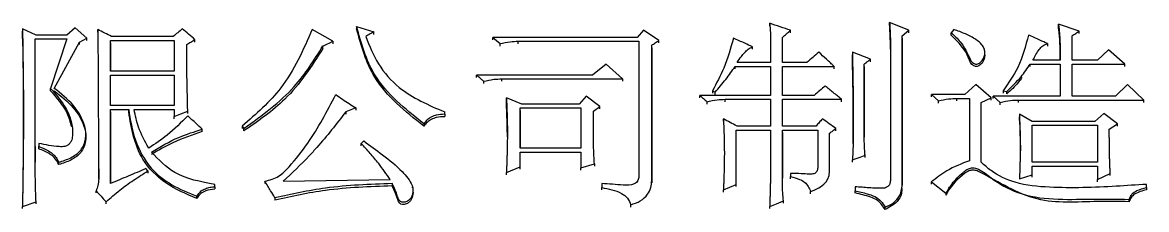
# Model space of a CAD drawing. Header units: millimetres. Extents: x 2085 to 4229, y 754 to 2271.
# Drawn here: x 2616.92 to 2630.31, y 2060.7 to 2062.94 of the extents above; entities that cross this region are included whole.
import ezdxf

# ---------------------------------------------------------------- set-up
doc = ezdxf.new("R2010")
doc.units = ezdxf.units.MM

msp = doc.modelspace()

# ---------------------------------------------------------------- linework, layer by layer
at = {"color": 7, "linetype": 'Continuous', "lineweight": 25}
for p, q in [((2620.904, 2062.889), (2620.904, 2062.859)), ((2625.825, 2062.897), (2625.825, 2062.926)), ((2627.481, 2062.842), (2627.253, 2062.936)), ((2627.253, 2062.906), (2627.253, 2062.936)), ((2629.514, 2062.833), (2629.265, 2062.917)), ((2629.265, 2062.887), (2629.265, 2062.917)), ((2617.085, 2062.786), (2616.923, 2062.861)), ((2616.923, 2062.861), (2616.923, 2062.831)), ((2616.926, 2062.652), (2616.923, 2062.831)), ((2617.453, 2062.786), (2617.085, 2062.786)), ((2617.55, 2062.87), (2617.453, 2062.786)), ((2617.691, 2062.749), (2617.55, 2062.87)), ((2617.604, 2062.702), (2617.691, 2062.749)), ((2617.691, 2062.719), (2617.691, 2062.749)), ((2617.821, 2062.822), (2617.821, 2062.852)), ((2618.719, 2062.768), (2617.983, 2062.768)), ((2620.622, 2062.712), (2620.374, 2062.852)), ((2621.109, 2062.794), (2621.109, 2062.824)), ((2622.526, 2062.758), (2622.613, 2062.684)), ((2624.246, 2062.758), (2622.526, 2062.758)), ((2622.526, 2062.729), (2622.526, 2062.758)), ((2624.322, 2062.842), (2624.246, 2062.758)), ((2624.506, 2062.721), (2624.322, 2062.842)), ((2625.977, 2062.459), (2625.977, 2062.758)), ((2625.977, 2062.729), (2625.977, 2062.758)), ((2626.074, 2062.813), (2626.074, 2062.842)), ((2627.405, 2062.777), (2627.481, 2062.842)), ((2627.405, 2061.023), (2627.405, 2062.777)), ((2627.405, 2062.747), (2627.405, 2062.777)), ((2627.481, 2062.813), (2627.481, 2062.842)), ((2628.021, 2062.852), (2627.989, 2062.814)), ((2627.989, 2062.785), (2627.989, 2062.814)), ((2629.428, 2062.487), (2629.428, 2062.777)), ((2629.428, 2062.747), (2629.428, 2062.777)), ((2629.514, 2062.803), (2629.514, 2062.833)), ((2617.074, 2062.74), (2617.453, 2062.74)), ((2617.074, 2061.268), (2617.074, 2062.74)), ((2617.074, 2062.71), (2617.074, 2062.74)), ((2617.453, 2062.74), (2617.258, 2062.15)), ((2617.301, 2062.15), (2617.604, 2062.702)), ((2617.604, 2062.673), (2617.604, 2062.702)), ((2617.972, 2062.721), (2618.729, 2062.721)), ((2617.972, 2062.356), (2617.972, 2062.721)), ((2617.972, 2062.691), (2617.972, 2062.721)), ((2617.972, 2062.691), (2617.972, 2062.356)), ((2618.729, 2062.721), (2618.729, 2062.356)), ((2618.978, 2062.701), (2618.978, 2062.73)), ((2620.503, 2062.626), (2620.503, 2062.655)), ((2620.622, 2062.712), (2620.622, 2062.682)), ((2622.613, 2062.654), (2622.613, 2062.684)), ((2622.829, 2062.712), (2624.268, 2062.712)), ((2622.829, 2062.682), (2622.829, 2062.712)), ((2624.268, 2062.712), (2624.268, 2061.099)), ((2624.419, 2061.052), (2624.419, 2062.665)), ((2624.419, 2062.635), (2624.419, 2062.665)), ((2624.419, 2062.635), (2624.419, 2061.024)), ((2624.506, 2062.691), (2624.506, 2062.721)), ((2625.62, 2062.617), (2625.62, 2062.646)), ((2627.264, 2062.646), (2627.264, 2061.061)), ((2627.264, 2062.646), (2627.264, 2062.617)), ((2627.405, 2062.747), (2627.405, 2060.996)), ((2629.136, 2062.684), (2629.136, 2062.654)), ((2625.836, 2062.599), (2625.836, 2062.459)), ((2625.836, 2062.599), (2625.836, 2062.57)), ((2627.026, 2062.497), (2626.81, 2062.581)), ((2626.81, 2062.581), (2626.81, 2062.551)), ((2627.026, 2062.467), (2627.026, 2062.497)), ((2628.388, 2062.582), (2628.388, 2062.591)), ((2628.388, 2062.562), (2628.388, 2062.573)), ((2629.287, 2062.487), (2628.962, 2062.487)), ((2629.731, 2062.487), (2629.428, 2062.487)), ((2629.86, 2062.609), (2629.731, 2062.487)), ((2630.055, 2062.44), (2629.86, 2062.609)), ((2618.729, 2062.356), (2617.972, 2062.356)), ((2623.878, 2062.44), (2623.716, 2062.309)), ((2624.073, 2062.263), (2623.878, 2062.44)), ((2625.414, 2062.412), (2625.836, 2062.412)), ((2625.836, 2062.459), (2625.436, 2062.459)), ((2625.836, 2062.412), (2625.836, 2062.066)), ((2626.269, 2062.459), (2625.977, 2062.459)), ((2625.977, 2062.412), (2626.594, 2062.412)), ((2625.977, 2062.066), (2625.977, 2062.412)), ((2625.977, 2062.383), (2625.977, 2062.412)), ((2626.594, 2062.383), (2626.594, 2062.412)), ((2626.95, 2061.569), (2626.95, 2062.44)), ((2626.95, 2062.411), (2626.95, 2062.44)), ((2626.95, 2062.411), (2626.95, 2061.569)), ((2628.93, 2062.44), (2629.287, 2062.44)), ((2628.93, 2062.411), (2628.93, 2062.44)), ((2629.287, 2062.44), (2629.287, 2062.057)), ((2629.428, 2062.44), (2630.055, 2062.44)), ((2629.428, 2062.057), (2629.428, 2062.44)), ((2629.428, 2062.411), (2629.428, 2062.44)), ((2630.055, 2062.411), (2630.055, 2062.44)), ((2617.972, 2062.309), (2618.729, 2062.309)), ((2617.972, 2061.944), (2617.972, 2062.309)), ((2617.972, 2062.28), (2617.972, 2062.309)), ((2618.729, 2062.309), (2618.729, 2061.944)), ((2623.716, 2062.309), (2622.331, 2062.309)), ((2622.331, 2062.28), (2622.331, 2062.309)), ((2622.418, 2062.206), (2622.418, 2062.234)), ((2622.634, 2062.263), (2624.073, 2062.263)), ((2622.634, 2062.234), (2622.634, 2062.263)), ((2624.073, 2062.263), (2624.073, 2062.234)), ((2617.258, 2062.122), (2617.258, 2062.15)), ((2625.144, 2062.122), (2625.176, 2062.103)), ((2625.144, 2062.122), (2625.144, 2062.094)), ((2625.176, 2062.075), (2625.176, 2062.103)), ((2628.281, 2062.197), (2628.151, 2062.075)), ((2628.465, 2062.038), (2628.281, 2062.197)), ((2628.605, 2062.122), (2628.605, 2062.094)), ((2628.605, 2062.122), (2628.649, 2062.113)), ((2628.649, 2062.084), (2628.649, 2062.113)), ((2630.088, 2062.197), (2629.947, 2062.057)), ((2630.282, 2062.01), (2630.088, 2062.197)), ((2622.872, 2061.963), (2622.688, 2062.038)), ((2622.688, 2062.009), (2622.688, 2062.038)), ((2623.554, 2061.963), (2622.872, 2061.963)), ((2623.64, 2062.056), (2623.554, 2061.963)), ((2623.803, 2061.935), (2623.64, 2062.056)), ((2625.836, 2062.066), (2624.993, 2062.066)), ((2624.993, 2062.037), (2624.993, 2062.066)), ((2625.079, 2061.963), (2625.079, 2061.991)), ((2625.295, 2062.019), (2625.836, 2062.019)), ((2625.295, 2061.991), (2625.295, 2062.019)), ((2625.836, 2062.019), (2625.836, 2061.7)), ((2626.356, 2062.066), (2625.977, 2062.066)), ((2625.977, 2062.019), (2626.68, 2062.019)), ((2625.977, 2061.7), (2625.977, 2062.019)), ((2625.977, 2061.991), (2625.977, 2062.019)), ((2626.68, 2061.991), (2626.68, 2062.019)), ((2627.751, 2062.075), (2627.838, 2062)), ((2628.151, 2062.075), (2627.751, 2062.075)), ((2627.838, 2061.972), (2627.838, 2062)), ((2628.054, 2062.028), (2628.205, 2062.028)), ((2628.054, 2062), (2628.054, 2062.028)), ((2628.205, 2062.028), (2628.205, 2061.287)), ((2628.346, 2061.982), (2628.465, 2062.038)), ((2628.346, 2061.268), (2628.346, 2061.982)), ((2628.346, 2061.953), (2628.346, 2061.982)), ((2628.465, 2062.009), (2628.465, 2062.038)), ((2628.487, 2062.057), (2628.573, 2061.982)), ((2629.287, 2062.057), (2628.487, 2062.057)), ((2628.487, 2062.028), (2628.487, 2062.057)), ((2628.573, 2061.953), (2628.573, 2061.982)), ((2628.789, 2062.01), (2630.282, 2062.01)), ((2628.789, 2061.981), (2628.789, 2062.01)), ((2629.947, 2062.057), (2629.428, 2062.057)), ((2630.282, 2061.981), (2630.282, 2062.01)), ((2618.729, 2061.944), (2617.972, 2061.944)), ((2617.972, 2061.897), (2618.188, 2061.897)), ((2617.972, 2061.014), (2617.972, 2061.897)), ((2617.972, 2061.869), (2617.972, 2061.897)), ((2617.972, 2061.868), (2617.972, 2061.014)), ((2618.188, 2061.869), (2618.188, 2061.897)), ((2618.253, 2061.897), (2618.729, 2061.897)), ((2618.729, 2061.897), (2618.729, 2061.813)), ((2618.729, 2061.785), (2618.729, 2061.813)), ((2618.892, 2061.85), (2618.892, 2061.878)), ((2620.893, 2061.916), (2620.774, 2061.869)), ((2620.774, 2061.869), (2620.774, 2061.841)), ((2620.893, 2061.916), (2620.893, 2061.888)), ((2621.953, 2061.841), (2621.953, 2061.869)), ((2621.953, 2061.841), (2621.953, 2061.869)), ((2621.953, 2061.841), (2621.953, 2061.813)), ((2622.851, 2061.916), (2623.575, 2061.916)), ((2622.851, 2061.437), (2622.851, 2061.916)), ((2622.851, 2061.888), (2622.851, 2061.916)), ((2622.851, 2061.887), (2622.851, 2061.437)), ((2623.575, 2061.916), (2623.575, 2061.437)), ((2623.727, 2061.878), (2623.803, 2061.935)), ((2623.727, 2061.484), (2623.727, 2061.878)), ((2623.727, 2061.85), (2623.727, 2061.878)), ((2623.803, 2061.906), (2623.803, 2061.935)), ((2628.952, 2061.756), (2628.8, 2061.841)), ((2628.8, 2061.841), (2628.8, 2061.812)), ((2628.804, 2061.718), (2628.8, 2061.812)), ((2629.806, 2061.85), (2629.698, 2061.756)), ((2629.969, 2061.728), (2629.806, 2061.85)), ((2619.541, 2061.7), (2619.562, 2061.672)), ((2621.704, 2061.728), (2621.704, 2061.7)), ((2625.274, 2061.757), (2625.274, 2061.785)), ((2625.836, 2061.7), (2625.436, 2061.7)), ((2626.377, 2061.7), (2625.977, 2061.7)), ((2629.698, 2061.756), (2628.952, 2061.756)), ((2628.952, 2061.71), (2629.731, 2061.71)), ((2628.952, 2061.268), (2628.952, 2061.71)), ((2628.952, 2061.682), (2628.952, 2061.71)), ((2629.731, 2061.71), (2629.731, 2061.268)), ((2629.871, 2061.663), (2629.969, 2061.728)), ((2629.969, 2061.7), (2629.969, 2061.728)), ((2617.676, 2061.599), (2617.676, 2061.627)), ((2619.065, 2061.635), (2619.065, 2061.663)), ((2619.562, 2061.644), (2619.562, 2061.672)), ((2625.425, 2061.653), (2625.836, 2061.653)), ((2625.425, 2061.005), (2625.425, 2061.653)), ((2625.425, 2061.625), (2625.425, 2061.653)), ((2625.836, 2061.653), (2625.836, 2061.146)), ((2625.977, 2061.653), (2626.399, 2061.653)), ((2625.977, 2061.08), (2625.977, 2061.653)), ((2625.977, 2061.625), (2625.977, 2061.653)), ((2625.977, 2061.625), (2625.977, 2061.08)), ((2626.399, 2061.653), (2626.399, 2061.221)), ((2626.539, 2061.165), (2626.539, 2061.616)), ((2626.539, 2061.588), (2626.539, 2061.616)), ((2626.615, 2061.644), (2626.615, 2061.672)), ((2617.074, 2061.456), (2617.074, 2061.268)), ((2617.118, 2061.493), (2617.118, 2061.456)), ((2617.118, 2061.428), (2617.118, 2061.456)), ((2620.99, 2061.522), (2620.958, 2061.494)), ((2620.958, 2061.466), (2620.958, 2061.494)), ((2623.575, 2061.437), (2622.851, 2061.437)), ((2626.821, 2061.494), (2626.81, 2061.296)), ((2622.851, 2061.39), (2623.575, 2061.39)), ((2622.851, 2061.212), (2622.851, 2061.39)), ((2622.851, 2061.363), (2622.851, 2061.39)), ((2623.575, 2061.39), (2623.575, 2061.202)), ((2626.81, 2061.269), (2626.81, 2061.296)), ((2626.961, 2061.325), (2626.961, 2061.353)), ((2617.356, 2061.241), (2617.356, 2061.268)), ((2617.831, 2061.069), (2617.831, 2061.22)), ((2618.416, 2061.165), (2618.394, 2061.193)), ((2618.416, 2061.165), (2618.416, 2061.137)), ((2622.688, 2061.146), (2622.851, 2061.212)), ((2622.688, 2061.119), (2622.688, 2061.146)), ((2622.851, 2061.184), (2622.851, 2061.212)), ((2623.575, 2061.202), (2623.738, 2061.249)), ((2623.575, 2061.175), (2623.575, 2061.202)), ((2623.738, 2061.249), (2623.738, 2061.222)), ((2626.539, 2061.138), (2626.539, 2061.165)), ((2629.731, 2061.268), (2628.952, 2061.268)), ((2628.952, 2061.221), (2629.731, 2061.221)), ((2628.952, 2061.118), (2628.952, 2061.221)), ((2628.952, 2061.194), (2628.952, 2061.221)), ((2629.731, 2061.221), (2629.731, 2061.061)), ((2619.811, 2061.042), (2619.811, 2061.015)), ((2620.027, 2061.042), (2621.304, 2061.061)), ((2621.326, 2061.014), (2621.326, 2060.987)), ((2623.824, 2061.014), (2623.824, 2060.967)), ((2624.419, 2061.025), (2624.419, 2061.052)), ((2626.074, 2061.136), (2626.074, 2061.099)), ((2626.074, 2061.072), (2626.074, 2061.099)), ((2627.405, 2060.997), (2627.405, 2061.023)), ((2627.751, 2061.033), (2627.924, 2060.901)), ((2627.751, 2061.006), (2627.751, 2061.033)), ((2628.8, 2061.071), (2628.952, 2061.118)), ((2628.952, 2061.091), (2628.952, 2061.118)), ((2629.731, 2061.061), (2629.882, 2061.136)), ((2629.731, 2061.034), (2629.731, 2061.061)), ((2629.882, 2061.109), (2629.882, 2061.136)), ((2617.799, 2060.903), (2617.799, 2060.929)), ((2619.216, 2060.976), (2619.216, 2061.005)), ((2619.216, 2060.978), (2619.216, 2061.005)), ((2619.216, 2060.976), (2619.216, 2060.95)), ((2621.569, 2060.965), (2621.569, 2060.975)), ((2623.824, 2060.94), (2623.824, 2060.967)), ((2625.274, 2060.912), (2625.274, 2060.939)), ((2625.425, 2060.978), (2625.425, 2061.005)), ((2626.312, 2060.893), (2626.312, 2060.92)), ((2626.842, 2060.976), (2626.842, 2060.929)), ((2626.842, 2060.903), (2626.842, 2060.929)), ((2627.402, 2060.93), (2627.402, 2060.957)), ((2627.924, 2060.901), (2627.924, 2060.875)), ((2630.315, 2060.967), (2630.315, 2061.005)), ((2630.315, 2060.978), (2630.315, 2061.005)), ((2630.315, 2060.967), (2630.315, 2060.94)), ((2616.923, 2060.741), (2617.085, 2060.797)), ((2616.923, 2060.715), (2616.923, 2060.741)), ((2617.085, 2060.771), (2617.085, 2060.797)), ((2617.918, 2060.771), (2617.918, 2060.797)), ((2619, 2060.837), (2619, 2060.863)), ((2619.93, 2060.845), (2619.93, 2060.818)), ((2624.17, 2060.733), (2624.17, 2060.76)), ((2625.826, 2060.715), (2625.826, 2060.741)), ((2625.988, 2060.78), (2625.988, 2060.807)), ((2630.109, 2060.799), (2630.109, 2060.826)), ((2627.199, 2060.704), (2627.199, 2060.732))]:
    msp.add_line(p, q, dxfattribs=at)
at = {"color": 7, "linetype": 'Continuous', "lineweight": 25, "flags": 128}
for points in [[(2620.904, 2062.889), (2621.006, 2062.856), (2621.109, 2062.824)], [(2628.386, 2062.561), (2628.389, 2062.545), (2628.381, 2062.498), (2628.355, 2062.452), (2628.316, 2062.417), (2628.298, 2062.411), (2628.279, 2062.41), (2628.259, 2062.417), (2628.235, 2062.435), (2628.218, 2062.459), (2628.16, 2062.584), (2628.083, 2062.689), (2627.989, 2062.784), (2627.989, 2062.784)], [(2620.503, 2062.655), (2620.548, 2062.677), (2620.585, 2062.694), (2620.622, 2062.712)], [(2625.414, 2062.383), (2625.414, 2062.39), (2625.414, 2062.398), (2625.414, 2062.412)], [(2627.751, 2062.047), (2627.751, 2062.061), (2627.751, 2062.075)], [(2618.729, 2061.813), (2618.81, 2061.845), (2618.892, 2061.878)], [(2619.541, 2061.7), (2619.541, 2061.69), (2619.541, 2061.681), (2619.541, 2061.672)], [(2626.81, 2061.296), (2626.856, 2061.314), (2626.903, 2061.331), (2626.961, 2061.353)], [(2621.573, 2060.918), (2621.576, 2060.906), (2621.567, 2060.848), (2621.545, 2060.808), (2621.51, 2060.778), (2621.471, 2060.764), (2621.449, 2060.764), (2621.432, 2060.769), (2621.418, 2060.78), (2621.403, 2060.801), (2621.383, 2060.857), (2621.363, 2060.909), (2621.326, 2060.986), (2621.326, 2060.986)], [(2625.274, 2060.939), (2625.35, 2060.972), (2625.425, 2061.005)], [(2625.826, 2060.741), (2625.907, 2060.774), (2625.988, 2060.807)]]:
    msp.add_lwpolyline(points, dxfattribs=at)
at = {"color": 7, "linetype": 'Continuous', "lineweight": 25}
for points, knots in [([(2621.704, 2061.728), (2621.481, 2061.906), (2621.089, 2062.22), (2620.96, 2062.687), (2620.904, 2062.889)], [0, 0, 0, 0, 0.567651, 1, 1, 1, 1]), ([(2625.825, 2062.926), (2625.828, 2062.888), (2625.834, 2062.814), (2625.836, 2062.705), (2625.836, 2062.635), (2625.836, 2062.599)], [0, 0, 0, 0, 0.356505, 0.6781686, 1, 1, 1, 1]), ([(2626.074, 2062.842), (2626.033, 2062.856), (2625.95, 2062.884), (2625.867, 2062.912), (2625.825, 2062.926)], [0, 0, 0, 0, 0.499999, 1, 1, 1, 1]), ([(2627.253, 2062.936), (2627.256, 2062.904), (2627.26, 2062.839), (2627.263, 2062.743), (2627.264, 2062.678), (2627.264, 2062.646)], [0, 0, 0, 0, 0.335205, 0.667529, 1, 1, 1, 1]), ([(2627.264, 2062.617), (2627.264, 2062.649), (2627.263, 2062.713), (2627.26, 2062.81), (2627.255, 2062.874), (2627.253, 2062.906)], [0, 0, 0, 0, 0.335659, 0.667726, 1, 1, 1, 1]), ([(2629.265, 2062.917), (2629.266, 2062.914), (2629.266, 2062.909), (2629.268, 2062.901), (2629.269, 2062.893), (2629.27, 2062.886), (2629.27, 2062.879), (2629.271, 2062.872), (2629.272, 2062.866), (2629.273, 2062.856), (2629.276, 2062.828), (2629.28, 2062.776), (2629.282, 2062.727), (2629.283, 2062.698), (2629.284, 2062.691), (2629.284, 2062.685), (2629.284, 2062.677), (2629.284, 2062.671), (2629.285, 2062.663), (2629.285, 2062.657), (2629.285, 2062.651), (2629.285, 2062.645), (2629.285, 2062.638), (2629.285, 2062.63), (2629.285, 2062.624), (2629.286, 2062.618), (2629.286, 2062.612), (2629.286, 2062.604), (2629.286, 2062.598), (2629.286, 2062.591), (2629.286, 2062.585), (2629.286, 2062.577), (2629.286, 2062.571), (2629.286, 2062.563), (2629.286, 2062.557), (2629.286, 2062.55), (2629.287, 2062.544), (2629.287, 2062.536), (2629.287, 2062.53), (2629.287, 2062.522), (2629.287, 2062.516), (2629.287, 2062.509), (2629.287, 2062.503), (2629.287, 2062.495), (2629.287, 2062.49), (2629.287, 2062.487)], [0, 0, 0, 0, 0.0190515, 0.0381029, 0.0571543, 0.0762057, 0.0857315, 0.1047829, 0.1238344, 0.1333601, 0.1714636, 0.3239096, 0.4928315, 0.5139452, 0.524502, 0.5456156, 0.5561724, 0.577286, 0.5878428, 0.6089564, 0.6195132, 0.63007, 0.6511837, 0.6722973, 0.6828541, 0.6934109, 0.7145245, 0.7250813, 0.7461949, 0.7567517, 0.7778653, 0.7884221, 0.8095357, 0.8200925, 0.8412061, 0.8517629, 0.8728766, 0.8834334, 0.904547, 0.9151038, 0.9362174, 0.9467742, 0.9678878, 0.9784446, 1, 1, 1, 1]), ([(2629.287, 2062.487), (2629.286, 2062.521), (2629.286, 2062.599), (2629.283, 2062.733), (2629.272, 2062.832), (2629.265, 2062.887)], [0, 0, 0, 0, 0.254107, 0.581877, 1, 1, 1, 1]), ([(2616.923, 2062.861), (2616.923, 2062.849), (2616.923, 2062.826), (2616.924, 2062.791), (2616.925, 2062.745), (2616.926, 2062.687), (2616.927, 2062.617), (2616.928, 2062.547), (2616.929, 2062.478), (2616.93, 2062.408), (2616.931, 2062.338), (2616.932, 2062.28), (2616.932, 2062.222), (2616.933, 2062.163), (2616.933, 2062.094), (2616.934, 2062.035), (2616.934, 2061.989), (2616.934, 2061.954), (2616.934, 2061.919), (2616.934, 2061.884), (2616.934, 2061.855), (2616.934, 2061.831), (2616.934, 2061.814), (2616.934, 2061.796), (2616.934, 2061.779), (2616.934, 2061.764), (2616.934, 2061.753), (2616.934, 2061.741), (2616.934, 2061.726), (2616.934, 2061.709), (2616.934, 2061.691), (2616.934, 2061.674), (2616.934, 2061.656), (2616.933, 2061.639), (2616.933, 2061.615), (2616.933, 2061.586), (2616.933, 2061.551), (2616.933, 2061.516), (2616.932, 2061.481), (2616.932, 2061.446), (2616.932, 2061.411), (2616.931, 2061.364), (2616.931, 2061.306), (2616.93, 2061.236), (2616.929, 2061.166), (2616.928, 2061.096), (2616.927, 2061.037), (2616.927, 2060.99), (2616.926, 2060.955), (2616.926, 2060.92), (2616.925, 2060.885), (2616.924, 2060.85), (2616.924, 2060.814), (2616.923, 2060.778), (2616.923, 2060.753), (2616.923, 2060.741)], [0, 0, 0, 0, 0.016501, 0.033002, 0.049503, 0.082504, 0.115506, 0.148508, 0.18151, 0.214512, 0.247513, 0.280515, 0.297016, 0.330018, 0.36302, 0.396021, 0.412522, 0.429023, 0.445524, 0.462025, 0.478526, 0.486776, 0.495027, 0.503277, 0.511528, 0.519778, 0.523903, 0.528029, 0.536279, 0.54453, 0.55278, 0.56103, 0.569281, 0.577531, 0.585782, 0.602283, 0.618784, 0.635284, 0.651785, 0.668286, 0.684787, 0.701288, 0.73429, 0.767292, 0.800293, 0.833295, 0.866297, 0.882798, 0.899299, 0.9158, 0.932301, 0.948801, 0.965302, 0.982651, 1, 1, 1, 1]), ([(2617.821, 2062.852), (2617.821, 2062.79), (2617.822, 2062.667), (2617.823, 2062.482), (2617.824, 2062.297), (2617.825, 2062.143), (2617.826, 2061.989), (2617.826, 2061.834), (2617.828, 2061.649), (2617.829, 2061.494), (2617.83, 2061.351), (2617.83, 2061.245), (2617.831, 2061.145), (2617.831, 2061.095), (2617.832, 2061.07)], [0, 0, 0, 0, 0.104023, 0.208045, 0.312068, 0.416091, 0.468102, 0.572125, 0.676148, 0.78017, 0.832182, 0.916091, 0.958045, 1, 1, 1, 1]), ([(2617.983, 2062.768), (2617.956, 2062.782), (2617.902, 2062.81), (2617.848, 2062.838), (2617.821, 2062.852)], [0, 0, 0, 0, 0.5, 1, 1, 1, 1]), ([(2618.827, 2062.861), (2618.809, 2062.845), (2618.773, 2062.814), (2618.737, 2062.783), (2618.719, 2062.768)], [0, 0, 0, 0, 0.500001, 1, 1, 1, 1]), ([(2618.978, 2062.73), (2618.953, 2062.752), (2618.902, 2062.796), (2618.852, 2062.839), (2618.827, 2062.861)], [0, 0, 0, 0, 0.499999, 1, 1, 1, 1]), ([(2620.374, 2062.852), (2620.267, 2062.608), (2620.075, 2062.166), (2619.706, 2061.844), (2619.541, 2061.7)], [0, 0, 0, 0, 0.552865, 1, 1, 1, 1]), ([(2621.704, 2061.7), (2621.481, 2061.877), (2621.089, 2062.19), (2620.96, 2062.657), (2620.904, 2062.859)], [0, 0, 0, 0, 0.567768, 1, 1, 1, 1]), ([(2621.109, 2062.824), (2621.095, 2062.816), (2621.071, 2062.802), (2621.039, 2062.783), (2621.021, 2062.773), (2621.012, 2062.768)], [0, 0, 0, 0, 0.439737, 0.71987, 1, 1, 1, 1]), ([(2621.012, 2062.768), (2621.057, 2062.656), (2621.148, 2062.43), (2621.451, 2062.083), (2621.761, 2061.951), (2621.953, 2061.869)], [0, 0, 0, 0, 0.271527, 0.550151, 1, 1, 1, 1]), ([(2625.393, 2062.749), (2625.359, 2062.628), (2625.299, 2062.411), (2625.192, 2062.211), (2625.144, 2062.122)], [0, 0, 0, 0, 0.557381, 1, 1, 1, 1]), ([(2625.62, 2062.646), (2625.59, 2062.66), (2625.536, 2062.684), (2625.461, 2062.718), (2625.415, 2062.739), (2625.393, 2062.749)], [0, 0, 0, 0, 0.401772, 0.700886, 1, 1, 1, 1]), ([(2625.977, 2062.758), (2625.993, 2062.772), (2626.026, 2062.8), (2626.058, 2062.828), (2626.074, 2062.842)], [0, 0, 0, 0, 0.500001, 1, 1, 1, 1]), ([(2627.989, 2062.814), (2628.026, 2062.779), (2628.123, 2062.688), (2628.184, 2062.56), (2628.226, 2062.473), (2628.246, 2062.454), (2628.264, 2062.443), (2628.286, 2062.438), (2628.306, 2062.441), (2628.332, 2062.455), (2628.36, 2062.484), (2628.385, 2062.527), (2628.392, 2062.579), (2628.382, 2062.629), (2628.346, 2062.684), (2628.271, 2062.743), (2628.157, 2062.801), (2628.067, 2062.835), (2628.021, 2062.852)], [0, 0, 0, 0, 0.132576, 0.339199, 0.368942, 0.383766, 0.408891, 0.423884, 0.438973, 0.459319, 0.498147, 0.542368, 0.587069, 0.63299, 0.675109, 0.75468, 0.876186, 1, 1, 1, 1]), ([(2628.908, 2062.786), (2628.874, 2062.654), (2628.812, 2062.416), (2628.669, 2062.213), (2628.605, 2062.122)], [0, 0, 0, 0, 0.555082, 1, 1, 1, 1]), ([(2629.136, 2062.684), (2629.105, 2062.697), (2629.052, 2062.721), (2628.976, 2062.756), (2628.931, 2062.776), (2628.908, 2062.786)], [0, 0, 0, 0, 0.40179, 0.700895, 1, 1, 1, 1]), ([(2629.428, 2062.777), (2629.442, 2062.786), (2629.471, 2062.805), (2629.5, 2062.824), (2629.514, 2062.833)], [0, 0, 0, 0, 0.499999, 1, 1, 1, 1]), ([(2616.925, 2062.722), (2616.925, 2062.722), (2616.925, 2062.722), (2616.925, 2062.721), (2616.925, 2062.712), (2616.929, 2062.404), (2616.934, 2061.973), (2616.931, 2061.45), (2616.929, 2061.173), (2616.927, 2061.03), (2616.926, 2060.944), (2616.925, 2060.918), (2616.925, 2060.905)], [0, 0, 0, 0, 0.000561, 0.001264, 0.002999, 0.021919, 0.484329, 0.728284, 0.866003, 0.931669, 0.9642, 1, 1, 1, 1]), ([(2618.881, 2062.674), (2618.897, 2062.684), (2618.929, 2062.702), (2618.962, 2062.721), (2618.978, 2062.73)], [0, 0, 0, 0, 0.4999992, 1, 1, 1, 1]), ([(2618.892, 2061.878), (2618.887, 2062.039), (2618.883, 2062.204), (2618.882, 2062.371), (2618.882, 2062.384), (2618.882, 2062.397), (2618.882, 2062.41), (2618.882, 2062.42), (2618.882, 2062.433), (2618.881, 2062.446), (2618.881, 2062.459), (2618.881, 2062.469), (2618.881, 2062.482), (2618.881, 2062.495), (2618.881, 2062.508), (2618.881, 2062.521), (2618.881, 2062.534), (2618.881, 2062.547), (2618.881, 2062.557), (2618.881, 2062.57), (2618.881, 2062.581), (2618.881, 2062.591), (2618.881, 2062.598), (2618.881, 2062.604), (2618.881, 2062.611), (2618.881, 2062.615), (2618.881, 2062.622), (2618.881, 2062.629), (2618.881, 2062.635), (2618.881, 2062.64), (2618.881, 2062.646), (2618.881, 2062.653), (2618.881, 2062.66), (2618.881, 2062.666), (2618.881, 2062.671), (2618.881, 2062.674)], [0, 0, 0, 0, 0.606141, 0.618449, 0.630757, 0.655373, 0.667681, 0.679989, 0.692297, 0.716913, 0.729221, 0.741529, 0.753837, 0.778453, 0.790761, 0.803069, 0.827685, 0.839993, 0.852301, 0.864609, 0.889225, 0.895379, 0.901533, 0.913842, 0.919996, 0.92615, 0.932304, 0.944612, 0.950766, 0.95692, 0.963074, 0.975382, 0.981536, 0.98769, 1, 1, 1, 1]), ([(2619.562, 2061.672), (2619.776, 2061.827), (2620.155, 2062.1), (2620.398, 2062.487), (2620.503, 2062.656)], [0, 0, 0, 0, 0.565351, 1, 1, 1, 1]), ([(2620.503, 2062.626), (2620.366, 2062.412), (2620.117, 2062.027), (2619.733, 2061.762), (2619.562, 2061.643)], [0, 0, 0, 0, 0.55369, 1, 1, 1, 1]), ([(2622.613, 2062.684), (2622.652, 2062.693), (2622.724, 2062.709), (2622.797, 2062.711), (2622.829, 2062.712)], [0, 0, 0, 0, 0.558835, 1, 1, 1, 1]), ([(2624.419, 2062.665), (2624.434, 2062.674), (2624.462, 2062.693), (2624.491, 2062.712), (2624.506, 2062.721)], [0, 0, 0, 0, 0.4999996, 1, 1, 1, 1]), ([(2625.436, 2062.459), (2625.453, 2062.483), (2625.481, 2062.523), (2625.525, 2062.575), (2625.567, 2062.618), (2625.602, 2062.637), (2625.62, 2062.646)], [0, 0, 0, 0, 0.335639, 0.554348, 0.775254, 1, 1, 1, 1]), ([(2628.962, 2062.487), (2628.985, 2062.531), (2629.016, 2062.592), (2629.076, 2062.663), (2629.115, 2062.677), (2629.136, 2062.684)], [0, 0, 0, 0, 0.55151, 0.77279, 1, 1, 1, 1]), ([(2626.41, 2062.581), (2626.386, 2062.56), (2626.339, 2062.52), (2626.292, 2062.479), (2626.269, 2062.459)], [0, 0, 0, 0, 0.5, 1, 1, 1, 1]), ([(2626.594, 2062.412), (2626.563, 2062.44), (2626.502, 2062.497), (2626.44, 2062.553), (2626.41, 2062.581)], [0, 0, 0, 0, 0.5, 1, 1, 1, 1]), ([(2626.81, 2062.581), (2626.81, 2062.57), (2626.81, 2062.555), (2626.811, 2062.534), (2626.811, 2062.518), (2626.812, 2062.502), (2626.812, 2062.487), (2626.812, 2062.471), (2626.813, 2062.455), (2626.813, 2062.44), (2626.813, 2062.424), (2626.814, 2062.408), (2626.814, 2062.387), (2626.815, 2062.366), (2626.815, 2062.345), (2626.815, 2062.33), (2626.816, 2062.314), (2626.816, 2062.298), (2626.816, 2062.277), (2626.817, 2062.256), (2626.817, 2062.236), (2626.817, 2062.215), (2626.818, 2062.178), (2626.819, 2062.105), (2626.819, 2062.031), (2626.82, 2061.968), (2626.82, 2061.942), (2626.82, 2061.921), (2626.82, 2061.906), (2626.82, 2061.89), (2626.82, 2061.874), (2626.82, 2061.858), (2626.82, 2061.843), (2626.82, 2061.827), (2626.82, 2061.811), (2626.82, 2061.795), (2626.82, 2061.78), (2626.82, 2061.759), (2626.82, 2061.738), (2626.82, 2061.717), (2626.82, 2061.701), (2626.82, 2061.685), (2626.821, 2061.67), (2626.821, 2061.654), (2626.821, 2061.638), (2626.821, 2061.625), (2626.821, 2061.614), (2626.821, 2061.607), (2626.821, 2061.599), (2626.821, 2061.591), (2626.821, 2061.583), (2626.821, 2061.575), (2626.821, 2061.567), (2626.821, 2061.559), (2626.821, 2061.551), (2626.821, 2061.541), (2626.821, 2061.53), (2626.821, 2061.52), (2626.821, 2061.512), (2626.821, 2061.503), (2626.821, 2061.497), (2626.821, 2061.494)], [0, 0, 0, 0, 0.028913, 0.04337, 0.057826, 0.072283, 0.08674, 0.101196, 0.115653, 0.13011, 0.144566, 0.159023, 0.173479, 0.202393, 0.216849, 0.231306, 0.245763, 0.260219, 0.274676, 0.303589, 0.318046, 0.332502, 0.361416, 0.419242, 0.534896, 0.563809, 0.592722, 0.607179, 0.621635, 0.636092, 0.650548, 0.665005, 0.679462, 0.693918, 0.708375, 0.722832, 0.737288, 0.751745, 0.780658, 0.795115, 0.809571, 0.824028, 0.838485, 0.852941, 0.867398, 0.881854, 0.889083, 0.896311, 0.903539, 0.910768, 0.917996, 0.925224, 0.932453, 0.939681, 0.946909, 0.954138, 0.968594, 0.975822, 0.983051, 0.990279, 1, 1, 1, 1]), ([(2626.821, 2061.493), (2626.821, 2061.568), (2626.82, 2061.782), (2626.819, 2062.135), (2626.813, 2062.412), (2626.81, 2062.551)], [0, 0, 0, 0, 0.211658, 0.605797, 1, 1, 1, 1]), ([(2626.95, 2062.44), (2626.957, 2062.445), (2626.973, 2062.457), (2626.998, 2062.476), (2627.017, 2062.49), (2627.026, 2062.497)], [0, 0, 0, 0, 0.25, 0.624999, 1, 1, 1, 1]), ([(2625.176, 2062.103), (2625.198, 2062.129), (2625.241, 2062.179), (2625.322, 2062.281), (2625.378, 2062.36), (2625.414, 2062.412)], [0, 0, 0, 0, 0.254915, 0.509864, 1, 1, 1, 1]), ([(2628.649, 2062.113), (2628.708, 2062.169), (2628.814, 2062.269), (2628.895, 2062.388), (2628.93, 2062.44)], [0, 0, 0, 0, 0.563281, 1, 1, 1, 1]), ([(2622.331, 2062.309), (2622.344, 2062.299), (2622.364, 2062.281), (2622.393, 2062.256), (2622.41, 2062.242), (2622.418, 2062.234)], [0, 0, 0, 0, 0.428348, 0.714171, 1, 1, 1, 1]), ([(2622.418, 2062.234), (2622.458, 2062.244), (2622.529, 2062.26), (2622.602, 2062.262), (2622.634, 2062.263)], [0, 0, 0, 0, 0.558839, 1, 1, 1, 1]), ([(2628.831, 2062.279), (2628.816, 2062.259), (2628.764, 2062.187), (2628.697, 2062.127), (2628.649, 2062.084)], [0, 0, 0, 0, 0.281385, 1, 1, 1, 1]), ([(2617.258, 2062.15), (2617.316, 2062.083), (2617.42, 2061.964), (2617.51, 2061.771), (2617.523, 2061.63), (2617.515, 2061.541), (2617.493, 2061.499), (2617.464, 2061.471), (2617.419, 2061.452), (2617.299, 2061.456), (2617.197, 2061.477), (2617.118, 2061.493)], [0, 0, 0, 0, 0.23749, 0.42213, 0.564767, 0.621672, 0.660735, 0.693272, 0.725999, 0.787152, 1, 1, 1, 1]), ([(2617.51, 2061.69), (2617.495, 2061.745), (2617.45, 2061.908), (2617.334, 2062.036), (2617.258, 2062.121)], [0, 0, 0, 0, 0.341793, 1, 1, 1, 1]), ([(2617.356, 2061.268), (2617.404, 2061.284), (2617.501, 2061.315), (2617.629, 2061.405), (2617.686, 2061.548), (2617.668, 2061.744), (2617.537, 2061.963), (2617.381, 2062.087), (2617.301, 2062.15)], [0, 0, 0, 0, 0.1273113, 0.25064, 0.3763468, 0.5011022, 0.7458194, 1, 1, 1, 1]), ([(2617.301, 2062.121), (2617.381, 2062.058), (2617.537, 2061.934), (2617.668, 2061.715), (2617.686, 2061.52), (2617.629, 2061.377), (2617.501, 2061.287), (2617.404, 2061.256), (2617.356, 2061.24)], [0, 0, 0, 0, 0.254227, 0.498888, 0.62358, 0.749246, 0.87261, 1, 1, 1, 1]), ([(2626.485, 2062.178), (2626.464, 2062.16), (2626.42, 2062.122), (2626.377, 2062.085), (2626.356, 2062.066)], [0, 0, 0, 0, 0.5, 1, 1, 1, 1]), ([(2626.68, 2062.019), (2626.648, 2062.046), (2626.583, 2062.099), (2626.518, 2062.152), (2626.485, 2062.178)], [0, 0, 0, 0, 0.5, 1, 1, 1, 1]), ([(2619.811, 2061.042), (2619.868, 2061.058), (2619.982, 2061.089), (2620.146, 2061.262), (2620.393, 2061.573), (2620.551, 2061.877), (2620.655, 2062.075)], [0, 0, 0, 0, 0.124706, 0.247159, 0.50724, 1, 1, 1, 1]), ([(2620.655, 2062.075), (2620.682, 2062.057), (2620.736, 2062.021), (2620.815, 2061.968), (2620.867, 2061.933), (2620.893, 2061.916)], [0, 0, 0, 0, 0.3477794, 0.6738893, 1, 1, 1, 1]), ([(2622.688, 2062.038), (2622.69, 2062.006), (2622.692, 2061.959), (2622.694, 2061.904), (2622.695, 2061.878), (2622.695, 2061.866), (2622.696, 2061.86), (2622.696, 2061.854), (2622.696, 2061.847), (2622.696, 2061.837), (2622.697, 2061.825), (2622.697, 2061.801), (2622.699, 2061.75), (2622.7, 2061.671), (2622.7, 2061.576), (2622.699, 2061.509), (2622.699, 2061.47), (2622.698, 2061.458), (2622.698, 2061.446), (2622.698, 2061.434), (2622.698, 2061.418), (2622.697, 2061.402), (2622.697, 2061.387), (2622.696, 2061.363), (2622.695, 2061.335), (2622.694, 2061.308), (2622.694, 2061.292), (2622.693, 2061.28), (2622.693, 2061.264), (2622.692, 2061.248), (2622.692, 2061.232), (2622.691, 2061.221), (2622.691, 2061.209), (2622.69, 2061.197), (2622.69, 2061.182), (2622.689, 2061.165), (2622.689, 2061.152), (2622.688, 2061.146)], [0, 0, 0, 0, 0.106229, 0.159343, 0.1859, 0.19254, 0.199179, 0.205818, 0.212458, 0.225736, 0.239015, 0.252293, 0.305408, 0.411639, 0.51787, 0.6241, 0.637379, 0.650658, 0.663936, 0.677215, 0.690493, 0.717051, 0.730329, 0.743608, 0.796722, 0.823279, 0.836558, 0.849837, 0.863115, 0.889672, 0.902951, 0.91623, 0.929508, 0.942787, 0.956065, 0.978033, 1, 1, 1, 1]), ([(2622.7, 2061.57), (2622.7, 2061.575), (2622.7, 2061.612), (2622.698, 2061.681), (2622.695, 2061.822), (2622.691, 2061.931), (2622.688, 2062.009)], [0, 0, 0, 0, 0.03725, 0.252924, 0.468596, 1, 1, 1, 1]), ([(2624.993, 2062.066), (2625.007, 2062.053), (2625.036, 2062.028), (2625.065, 2062.003), (2625.079, 2061.991)], [0, 0, 0, 0, 0.4999996, 1, 1, 1, 1]), ([(2625.079, 2061.991), (2625.119, 2062), (2625.19, 2062.017), (2625.263, 2062.018), (2625.295, 2062.019)], [0, 0, 0, 0, 0.558835, 1, 1, 1, 1]), ([(2627.838, 2062), (2627.877, 2062.01), (2627.948, 2062.026), (2628.022, 2062.028), (2628.054, 2062.028)], [0, 0, 0, 0, 0.558835, 1, 1, 1, 1]), ([(2628.573, 2061.982), (2628.613, 2061.991), (2628.684, 2062.008), (2628.757, 2062.009), (2628.789, 2062.01)], [0, 0, 0, 0, 0.558835, 1, 1, 1, 1]), ([(2618.188, 2061.897), (2618.208, 2061.774), (2618.249, 2061.526), (2618.422, 2061.202), (2618.698, 2060.986), (2618.898, 2060.905), (2619, 2060.863)], [0, 0, 0, 0, 0.271409, 0.54611, 0.770558, 1, 1, 1, 1]), ([(2619, 2060.836), (2618.872, 2060.89), (2618.621, 2060.997), (2618.278, 2061.344), (2618.222, 2061.671), (2618.188, 2061.868)], [0, 0, 0, 0, 0.291427, 0.572864, 1, 1, 1, 1]), ([(2618.427, 2061.437), (2618.382, 2061.519), (2618.302, 2061.665), (2618.268, 2061.826), (2618.253, 2061.897)], [0, 0, 0, 0, 0.561781, 1, 1, 1, 1]), ([(2618.892, 2061.822), (2618.813, 2061.742), (2618.671, 2061.599), (2618.502, 2061.487), (2618.427, 2061.437)], [0, 0, 0, 0, 0.556475, 1, 1, 1, 1]), ([(2619.065, 2061.663), (2619.04, 2061.685), (2618.999, 2061.723), (2618.942, 2061.776), (2618.908, 2061.807), (2618.892, 2061.822)], [0, 0, 0, 0, 0.420833, 0.71041, 1, 1, 1, 1]), ([(2620.774, 2061.869), (2620.719, 2061.797), (2620.608, 2061.653), (2620.461, 2061.479), (2620.273, 2061.27), (2620.134, 2061.141), (2620.027, 2061.042)], [0, 0, 0, 0, 0.245125, 0.490307, 0.612877, 1, 1, 1, 1]), ([(2621.953, 2061.841), (2621.919, 2061.839), (2621.864, 2061.836), (2621.793, 2061.81), (2621.741, 2061.776), (2621.716, 2061.744), (2621.704, 2061.728)], [0, 0, 0, 0, 0.347684, 0.57015, 0.787843, 1, 1, 1, 1]), ([(2621.953, 2061.812), (2621.919, 2061.81), (2621.864, 2061.808), (2621.793, 2061.781), (2621.741, 2061.747), (2621.716, 2061.715), (2621.704, 2061.7)], [0, 0, 0, 0, 0.3477823, 0.5702781, 0.7879423, 1, 1, 1, 1]), ([(2628.8, 2061.841), (2628.804, 2061.748), (2628.81, 2061.61), (2628.813, 2061.353), (2628.805, 2061.188), (2628.8, 2061.071)], [0, 0, 0, 0, 0.360824, 0.541241, 1, 1, 1, 1]), ([(2625.274, 2061.785), (2625.274, 2061.78), (2625.274, 2061.771), (2625.275, 2061.761), (2625.275, 2061.752), (2625.276, 2061.743), (2625.276, 2061.734), (2625.276, 2061.726), (2625.277, 2061.717), (2625.277, 2061.708), (2625.277, 2061.699), (2625.278, 2061.691), (2625.278, 2061.682), (2625.278, 2061.673), (2625.279, 2061.664), (2625.279, 2061.656), (2625.279, 2061.647), (2625.28, 2061.638), (2625.28, 2061.629), (2625.28, 2061.621), (2625.281, 2061.612), (2625.281, 2061.603), (2625.281, 2061.594), (2625.281, 2061.586), (2625.282, 2061.575), (2625.282, 2061.562), (2625.283, 2061.535), (2625.285, 2061.443), (2625.285, 2061.338), (2625.284, 2061.242), (2625.283, 2061.211), (2625.283, 2061.189), (2625.282, 2061.172), (2625.282, 2061.154), (2625.281, 2061.137), (2625.28, 2061.119), (2625.28, 2061.102), (2625.279, 2061.089), (2625.279, 2061.078), (2625.279, 2061.069), (2625.278, 2061.06), (2625.278, 2061.051), (2625.278, 2061.04), (2625.277, 2061.032), (2625.277, 2061.021), (2625.277, 2061.012), (2625.276, 2061.001), (2625.276, 2060.992), (2625.276, 2060.983), (2625.275, 2060.975), (2625.275, 2060.966), (2625.275, 2060.957), (2625.274, 2060.949), (2625.274, 2060.943), (2625.274, 2060.939)], [0, 0, 0, 0, 0.015528, 0.031057, 0.038821, 0.046585, 0.062113, 0.069877, 0.077641, 0.09317, 0.100934, 0.108698, 0.124226, 0.131991, 0.139755, 0.155283, 0.163047, 0.170811, 0.18634, 0.194104, 0.201868, 0.217396, 0.22516, 0.232925, 0.248453, 0.263981, 0.27951, 0.341623, 0.590106, 0.65222, 0.683276, 0.698805, 0.729861, 0.74539, 0.760918, 0.791975, 0.807503, 0.823031, 0.83856, 0.846324, 0.854088, 0.869616, 0.87738, 0.892909, 0.900673, 0.916201, 0.923965, 0.939494, 0.947258, 0.955022, 0.97055, 0.978315, 0.986079, 1, 1, 1, 1]), ([(2625.436, 2061.7), (2625.409, 2061.714), (2625.355, 2061.742), (2625.301, 2061.771), (2625.274, 2061.785)], [0, 0, 0, 0, 0.5, 1, 1, 1, 1]), ([(2626.453, 2061.785), (2626.44, 2061.771), (2626.415, 2061.742), (2626.39, 2061.714), (2626.377, 2061.7)], [0, 0, 0, 0, 0.5, 1, 1, 1, 1]), ([(2626.615, 2061.672), (2626.588, 2061.691), (2626.534, 2061.728), (2626.48, 2061.766), (2626.453, 2061.785)], [0, 0, 0, 0, 0.499999, 1, 1, 1, 1]), ([(2628.804, 2061.721), (2628.806, 2061.635), (2628.81, 2061.5), (2628.809, 2061.335), (2628.806, 2061.223), (2628.805, 2061.18), (2628.804, 2061.154)], [0, 0, 0, 0, 0.458446, 0.721932, 0.829459, 1, 1, 1, 1]), ([(2618.459, 2061.39), (2618.566, 2061.454), (2618.757, 2061.567), (2618.97, 2061.633), (2619.065, 2061.663)], [0, 0, 0, 0, 0.5581675, 1, 1, 1, 1]), ([(2619.065, 2061.634), (2618.946, 2061.594), (2618.734, 2061.524), (2618.543, 2061.411), (2618.459, 2061.362)], [0, 0, 0, 0, 0.56146, 1, 1, 1, 1]), ([(2626.539, 2061.616), (2626.552, 2061.625), (2626.577, 2061.644), (2626.603, 2061.663), (2626.615, 2061.672)], [0, 0, 0, 0, 0.5000004, 1, 1, 1, 1]), ([(2626.961, 2061.353), (2626.96, 2061.371), (2626.957, 2061.409), (2626.953, 2061.481), (2626.951, 2061.534), (2626.95, 2061.569)], [0, 0, 0, 0, 0.2602992, 0.5206063, 1, 1, 1, 1]), ([(2629.882, 2061.136), (2629.882, 2061.139), (2629.882, 2061.144), (2629.881, 2061.152), (2629.881, 2061.16), (2629.881, 2061.168), (2629.88, 2061.176), (2629.88, 2061.184), (2629.88, 2061.192), (2629.879, 2061.201), (2629.879, 2061.209), (2629.879, 2061.217), (2629.878, 2061.225), (2629.878, 2061.233), (2629.878, 2061.241), (2629.878, 2061.249), (2629.877, 2061.257), (2629.877, 2061.265), (2629.877, 2061.273), (2629.876, 2061.281), (2629.876, 2061.289), (2629.876, 2061.297), (2629.876, 2061.305), (2629.875, 2061.313), (2629.875, 2061.321), (2629.875, 2061.329), (2629.875, 2061.337), (2629.875, 2061.345), (2629.874, 2061.353), (2629.874, 2061.361), (2629.874, 2061.369), (2629.874, 2061.377), (2629.874, 2061.385), (2629.873, 2061.393), (2629.873, 2061.401), (2629.873, 2061.409), (2629.873, 2061.417), (2629.873, 2061.427), (2629.873, 2061.438), (2629.872, 2061.449), (2629.872, 2061.457), (2629.872, 2061.465), (2629.872, 2061.473), (2629.872, 2061.481), (2629.872, 2061.489), (2629.872, 2061.497), (2629.872, 2061.505), (2629.872, 2061.513), (2629.872, 2061.521), (2629.872, 2061.529), (2629.872, 2061.537), (2629.872, 2061.545), (2629.872, 2061.553), (2629.872, 2061.561), (2629.871, 2061.569), (2629.871, 2061.577), (2629.871, 2061.585), (2629.871, 2061.593), (2629.871, 2061.601), (2629.871, 2061.609), (2629.871, 2061.617), (2629.871, 2061.625), (2629.871, 2061.633), (2629.871, 2061.641), (2629.871, 2061.651), (2629.871, 2061.658), (2629.871, 2061.663)], [0, 0, 0, 0, 0.015218, 0.030436, 0.045654, 0.060873, 0.076091, 0.091309, 0.106527, 0.121745, 0.136964, 0.152182, 0.1674, 0.182618, 0.197836, 0.213054, 0.228273, 0.243491, 0.258709, 0.273927, 0.289145, 0.304364, 0.319582, 0.3348, 0.350018, 0.365236, 0.380454, 0.395673, 0.410891, 0.426109, 0.441327, 0.456545, 0.471764, 0.486982, 0.5022, 0.517418, 0.532636, 0.547854, 0.578291, 0.593509, 0.608727, 0.623945, 0.639163, 0.654382, 0.6696, 0.684818, 0.700036, 0.715254, 0.730473, 0.745691, 0.760909, 0.776127, 0.791345, 0.806563, 0.821782, 0.837, 0.852218, 0.867436, 0.882654, 0.897873, 0.913091, 0.928309, 0.943527, 0.958745, 0.973963, 1, 1, 1, 1]), ([(2617.118, 2061.456), (2617.152, 2061.443), (2617.208, 2061.421), (2617.278, 2061.376), (2617.327, 2061.328), (2617.346, 2061.288), (2617.356, 2061.268)], [0, 0, 0, 0, 0.348649, 0.570981, 0.788219, 1, 1, 1, 1]), ([(2617.356, 2061.24), (2617.34, 2061.27), (2617.313, 2061.321), (2617.247, 2061.369), (2617.185, 2061.403), (2617.14, 2061.42), (2617.118, 2061.428)], [0, 0, 0, 0, 0.328554, 0.548785, 0.773176, 1, 1, 1, 1]), ([(2621.304, 2061.061), (2621.259, 2061.126), (2621.185, 2061.234), (2621.065, 2061.375), (2620.994, 2061.454), (2620.958, 2061.494)], [0, 0, 0, 0, 0.425603, 0.712586, 1, 1, 1, 1]), ([(2620.99, 2061.522), (2621.065, 2061.468), (2621.223, 2061.354), (2621.402, 2061.208), (2621.515, 2061.081), (2621.563, 2061.006), (2621.579, 2060.934), (2621.571, 2060.879), (2621.548, 2060.834), (2621.513, 2060.804), (2621.478, 2060.791), (2621.451, 2060.79), (2621.432, 2060.796), (2621.415, 2060.808), (2621.397, 2060.838), (2621.384, 2060.884), (2621.36, 2060.946), (2621.339, 2060.988), (2621.326, 2061.014)], [0, 0, 0, 0, 0.208327, 0.438591, 0.516152, 0.594124, 0.638952, 0.683964, 0.718603, 0.753477, 0.783861, 0.800038, 0.813271, 0.826563, 0.846381, 0.891589, 0.934119, 1, 1, 1, 1]), ([(2623.738, 2061.249), (2623.735, 2061.282), (2623.731, 2061.337), (2623.728, 2061.416), (2623.727, 2061.461), (2623.727, 2061.484)], [0, 0, 0, 0, 0.415965, 0.707929, 1, 1, 1, 1]), ([(2619.216, 2061.005), (2619.047, 2061.035), (2618.749, 2061.087), (2618.546, 2061.299), (2618.459, 2061.39)], [0, 0, 0, 0, 0.5699995, 1, 1, 1, 1]), ([(2628.205, 2061.287), (2628.113, 2061.251), (2627.948, 2061.187), (2627.811, 2061.08), (2627.751, 2061.033)], [0, 0, 0, 0, 0.564353, 1, 1, 1, 1]), ([(2617.085, 2060.797), (2617.082, 2060.865), (2617.077, 2060.976), (2617.075, 2061.133), (2617.075, 2061.223), (2617.074, 2061.268)], [0, 0, 0, 0, 0.427543, 0.713753, 1, 1, 1, 1]), ([(2617.918, 2060.797), (2617.972, 2060.844), (2618.077, 2060.935), (2618.244, 2061.056), (2618.359, 2061.128), (2618.416, 2061.165)], [0, 0, 0, 0, 0.347854, 0.67337, 1, 1, 1, 1]), ([(2618.394, 2061.193), (2618.324, 2061.163), (2618.183, 2061.103), (2618.042, 2061.044), (2617.972, 2061.014)], [0, 0, 0, 0, 0.5, 1, 1, 1, 1]), ([(2625.836, 2061.146), (2625.836, 2061.142), (2625.836, 2061.137), (2625.836, 2061.13), (2625.836, 2061.123), (2625.836, 2061.116), (2625.835, 2061.109), (2625.835, 2061.103), (2625.835, 2061.098), (2625.835, 2061.091), (2625.835, 2061.082), (2625.834, 2061.072), (2625.834, 2061.061), (2625.834, 2061.05), (2625.833, 2061.04), (2625.833, 2061.026), (2625.833, 2061.012), (2625.832, 2060.997), (2625.832, 2060.987), (2625.832, 2060.976), (2625.831, 2060.962), (2625.831, 2060.948), (2625.831, 2060.934), (2625.83, 2060.923), (2625.83, 2060.913), (2625.83, 2060.898), (2625.829, 2060.884), (2625.829, 2060.87), (2625.829, 2060.86), (2625.828, 2060.849), (2625.828, 2060.84), (2625.828, 2060.833), (2625.828, 2060.826), (2625.828, 2060.819), (2625.827, 2060.812), (2625.827, 2060.807), (2625.827, 2060.801), (2625.827, 2060.796), (2625.827, 2060.789), (2625.827, 2060.782), (2625.826, 2060.775), (2625.826, 2060.769), (2625.826, 2060.764), (2625.826, 2060.758), (2625.826, 2060.75), (2625.826, 2060.744), (2625.826, 2060.741)], [0, 0, 0, 0, 0.026197, 0.039295, 0.052394, 0.07859, 0.091689, 0.104787, 0.117886, 0.130984, 0.157181, 0.183378, 0.209574, 0.235771, 0.261968, 0.288165, 0.340558, 0.366755, 0.392952, 0.419149, 0.445345, 0.497739, 0.523936, 0.550133, 0.576329, 0.602526, 0.65492, 0.681117, 0.707313, 0.73351, 0.759707, 0.772805, 0.785904, 0.812101, 0.825199, 0.838297, 0.851396, 0.864494, 0.877593, 0.903789, 0.916888, 0.929986, 0.943085, 0.956183, 0.978091, 1, 1, 1, 1]), ([(2626.399, 2061.221), (2626.398, 2061.207), (2626.397, 2061.18), (2626.376, 2061.136), (2626.324, 2061.124), (2626.225, 2061.132), (2626.141, 2061.134), (2626.074, 2061.136)], [0, 0, 0, 0, 0.111188, 0.223572, 0.352358, 0.48582, 1, 1, 1, 1]), ([(2626.312, 2060.92), (2626.345, 2060.932), (2626.411, 2060.957), (2626.487, 2061.016), (2626.533, 2061.089), (2626.537, 2061.14), (2626.539, 2061.165)], [0, 0, 0, 0, 0.290906, 0.5739, 0.788993, 1, 1, 1, 1]), ([(2627.924, 2060.901), (2627.948, 2060.939), (2628.003, 2061.028), (2628.095, 2061.118), (2628.169, 2061.18), (2628.216, 2061.202), (2628.266, 2061.204), (2628.356, 2061.172), (2628.506, 2061.039), (2628.924, 2060.805), (2629.515, 2060.833), (2629.956, 2060.828), (2630.109, 2060.826)], [0, 0, 0, 0, 0.056836, 0.134509, 0.160695, 0.179209, 0.197944, 0.220552, 0.296631, 0.448407, 0.809043, 1, 1, 1, 1]), ([(2630.109, 2060.798), (2629.984, 2060.8), (2629.619, 2060.806), (2628.979, 2060.752), (2628.541, 2061.043), (2628.289, 2061.17), (2628.241, 2061.177), (2628.191, 2061.166), (2628.083, 2061.088), (2627.984, 2060.991), (2627.932, 2060.89), (2627.924, 2060.874)], [0, 0, 0, 0, 0.157365, 0.456561, 0.768793, 0.792611, 0.81031, 0.828146, 0.854321, 0.976726, 1, 1, 1, 1]), ([(2630.315, 2061.005), (2630.195, 2060.997), (2629.81, 2060.972), (2629.287, 2060.952), (2628.775, 2061.001), (2628.499, 2061.128), (2628.383, 2061.233), (2628.346, 2061.268)], [0, 0, 0, 0, 0.176106, 0.564607, 0.76693, 0.923799, 1, 1, 1, 1]), ([(2617.832, 2061.07), (2617.83, 2061.043), (2617.827, 2060.994), (2617.808, 2060.949), (2617.799, 2060.929)], [0, 0, 0, 0, 0.557581, 1, 1, 1, 1]), ([(2619.93, 2060.845), (2619.913, 2060.873), (2619.885, 2060.92), (2619.845, 2060.985), (2619.822, 2061.023), (2619.811, 2061.042)], [0, 0, 0, 0, 0.425168, 0.712584, 1, 1, 1, 1]), ([(2621.326, 2061.014), (2621.06, 2061.005), (2620.59, 2060.988), (2620.13, 2060.888), (2619.93, 2060.845)], [0, 0, 0, 0, 0.563476, 1, 1, 1, 1]), ([(2624.268, 2061.099), (2624.265, 2061.082), (2624.26, 2061.056), (2624.238, 2061.026), (2624.183, 2060.99), (2624.035, 2060.999), (2623.908, 2061.008), (2623.824, 2061.014)], [0, 0, 0, 0, 0.101198, 0.163077, 0.226913, 0.489011, 1, 1, 1, 1]), ([(2624.17, 2060.76), (2624.209, 2060.774), (2624.286, 2060.801), (2624.37, 2060.875), (2624.413, 2060.965), (2624.417, 2061.023), (2624.419, 2061.052)], [0, 0, 0, 0, 0.291641, 0.573732, 0.788274, 1, 1, 1, 1]), ([(2625.988, 2060.807), (2625.985, 2060.841), (2625.98, 2060.903), (2625.978, 2060.994), (2625.977, 2061.051), (2625.977, 2061.08)], [0, 0, 0, 0, 0.374547, 0.687197, 1, 1, 1, 1]), ([(2626.074, 2061.099), (2626.11, 2061.089), (2626.168, 2061.072), (2626.244, 2061.034), (2626.287, 2060.98), (2626.304, 2060.94), (2626.312, 2060.92)], [0, 0, 0, 0, 0.350808, 0.573679, 0.788817, 1, 1, 1, 1]), ([(2627.264, 2061.061), (2627.263, 2061.045), (2627.261, 2061.02), (2627.244, 2060.987), (2627.212, 2060.963), (2627.161, 2060.956), (2627.091, 2060.959), (2626.984, 2060.964), (2626.898, 2060.972), (2626.842, 2060.976)], [0, 0, 0, 0, 0.101022, 0.16229, 0.225577, 0.345591, 0.4673, 0.658589, 1, 1, 1, 1]), ([(2627.199, 2060.732), (2627.234, 2060.747), (2627.302, 2060.779), (2627.394, 2060.877), (2627.401, 2060.969), (2627.405, 2061.023)], [0, 0, 0, 0, 0.292445, 0.57466, 1, 1, 1, 1]), ([(2617.799, 2060.929), (2617.819, 2060.907), (2617.859, 2060.863), (2617.898, 2060.819), (2617.918, 2060.797)], [0, 0, 0, 0, 0.499999, 1, 1, 1, 1]), ([(2619, 2060.863), (2619.016, 2060.886), (2619.042, 2060.925), (2619.102, 2060.955), (2619.158, 2060.971), (2619.197, 2060.975), (2619.216, 2060.976)], [0, 0, 0, 0, 0.327601, 0.548377, 0.773257, 1, 1, 1, 1]), ([(2619.216, 2060.949), (2619.178, 2060.944), (2619.118, 2060.938), (2619.044, 2060.898), (2619.014, 2060.86), (2619.001, 2060.839), (2619, 2060.836)], [0, 0, 0, 0, 0.437314, 0.69985, 0.964494, 1, 1, 1, 1]), ([(2621.326, 2060.986), (2621.06, 2060.977), (2620.59, 2060.96), (2620.13, 2060.861), (2619.93, 2060.817)], [0, 0, 0, 0, 0.563487, 1, 1, 1, 1]), ([(2623.824, 2060.967), (2623.906, 2060.952), (2624.019, 2060.93), (2624.139, 2060.844), (2624.16, 2060.788), (2624.17, 2060.76)], [0, 0, 0, 0, 0.573069, 0.791053, 1, 1, 1, 1]), ([(2626.842, 2060.929), (2626.891, 2060.918), (2626.97, 2060.899), (2627.077, 2060.864), (2627.154, 2060.809), (2627.184, 2060.757), (2627.199, 2060.732)], [0, 0, 0, 0, 0.348257, 0.572012, 0.789055, 1, 1, 1, 1]), ([(2627.199, 2060.704), (2627.174, 2060.744), (2627.132, 2060.81), (2627.028, 2060.853), (2626.937, 2060.881), (2626.874, 2060.895), (2626.842, 2060.902)], [0, 0, 0, 0, 0.3270742, 0.5487722, 0.7738686, 1, 1, 1, 1]), ([(2627.398, 2060.929), (2627.397, 2060.917), (2627.394, 2060.871), (2627.337, 2060.775), (2627.252, 2060.732), (2627.199, 2060.704)], [0, 0, 0, 0, 0.114138, 0.450055, 1, 1, 1, 1]), ([(2630.109, 2060.826), (2630.118, 2060.848), (2630.135, 2060.892), (2630.213, 2060.941), (2630.276, 2060.957), (2630.315, 2060.967)], [0, 0, 0, 0, 0.267154, 0.547116, 1, 1, 1, 1]), ([(2630.315, 2060.94), (2630.265, 2060.927), (2630.196, 2060.909), (2630.127, 2060.851), (2630.115, 2060.816), (2630.109, 2060.798)], [0, 0, 0, 0, 0.572734, 0.790238, 1, 1, 1, 1])]:
    msp.add_open_spline(points, degree=3, knots=knots, dxfattribs=at)

doc.saveas('drawing.dxf')
